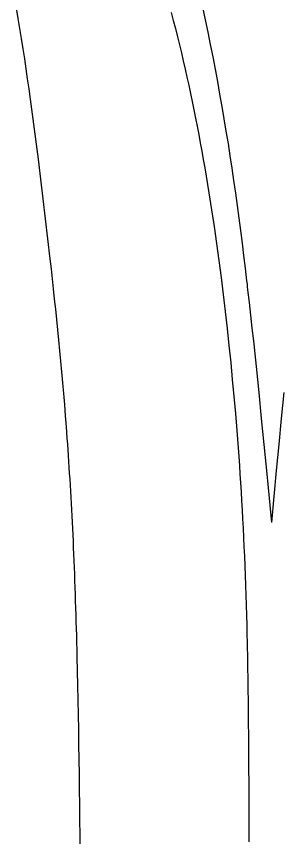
# Model space of a CAD drawing. Extents: x 0 to 279, y 0 to 212.
# Drawn here: x 207.55 to 213.75, y 119.99 to 139.11 of the extents above; entities that cross this region are included whole.
import ezdxf

# ---------------------------------------------------------------- set-up
doc = ezdxf.new("R2010")
doc.units = 0
doc.layers.add('LAYER_1', color=18, linetype='CONTINUOUS')

msp = doc.modelspace()

# ---------------------------------------------------------------- linework, layer by layer
at = {"layer": 'LAYER_1'}
for points in [[(209.038, 119.684), (209.034, 120.042), (209.031, 120.399), (209.027, 120.755), (209.022, 121.109), (209.018, 121.461), (209.013, 121.811), (209.007, 122.16), (209.002, 122.506), (208.996, 122.85), (208.989, 123.191), (208.982, 123.529), (208.975, 123.865), (208.967, 124.198), (208.963, 124.363), (208.959, 124.528), (208.954, 124.692), (208.95, 124.854), (208.945, 125.016), (208.94, 125.178), (208.935, 125.338), (208.93, 125.497), (208.925, 125.656), (208.919, 125.813), (208.913, 125.97), (208.908, 126.125), (208.902, 126.28), (208.895, 126.433), (208.889, 126.586), (208.883, 126.737), (208.876, 126.888), (208.869, 127.037), (208.862, 127.185), (208.855, 127.332), (208.847, 127.478), (208.84, 127.623), (208.832, 127.767), (208.824, 127.91), (208.816, 128.052), (208.808, 128.193), (208.799, 128.332), (208.79, 128.471), (208.782, 128.609), (208.773, 128.746), (208.764, 128.883), (208.754, 129.018), (208.745, 129.152), (208.735, 129.286), (208.725, 129.419), (208.715, 129.551), (208.695, 129.812), (208.674, 130.071), (208.653, 130.327), (208.631, 130.58), (208.609, 130.83), (208.586, 131.079), (208.563, 131.325), (208.539, 131.569), (208.515, 131.811), (208.49, 132.051), (208.465, 132.29), (208.44, 132.528), (208.415, 132.764), (208.389, 132.999), (208.363, 133.233), (208.336, 133.466), (208.283, 133.931), (208.228, 134.394), (208.173, 134.857), (208.117, 135.321), (208.06, 135.785), (208.002, 136.251), (207.941, 136.717), (207.878, 137.184), (207.845, 137.418), (207.811, 137.652), (207.777, 137.886), (207.742, 138.12), (207.705, 138.355), (207.668, 138.59), (207.629, 138.826), (207.589, 139.061), (207.548, 139.297)], [(211.158, 139.199), (211.207, 139.011), (211.256, 138.823), (211.303, 138.635), (211.349, 138.447), (211.394, 138.259), (211.438, 138.071), (211.482, 137.882), (211.524, 137.693), (211.566, 137.504), (211.606, 137.314), (211.646, 137.124), (211.685, 136.933), (211.724, 136.742), (211.761, 136.55), (211.798, 136.358), (211.834, 136.165), (211.87, 135.972), (211.904, 135.778), (211.938, 135.584), (211.972, 135.39), (212.036, 135), (212.098, 134.608), (212.157, 134.216), (212.213, 133.822), (212.267, 133.428), (212.319, 133.033), (212.368, 132.637), (212.415, 132.241), (212.46, 131.845), (212.503, 131.449), (212.544, 131.053), (212.582, 130.657), (212.619, 130.261), (212.654, 129.864), (212.687, 129.464), (212.702, 129.264), (212.717, 129.062), (212.732, 128.86), (212.746, 128.656), (212.76, 128.452), (212.773, 128.246), (212.786, 128.038), (212.799, 127.829), (212.811, 127.619), (212.822, 127.407), (212.833, 127.193), (212.843, 126.977), (212.853, 126.759), (212.863, 126.539), (212.872, 126.317), (212.881, 126.092), (212.889, 125.865), (212.897, 125.635), (212.904, 125.403), (212.911, 125.167), (212.917, 124.929), (212.923, 124.688), (212.926, 124.566), (212.928, 124.443), (212.934, 124.196), (212.938, 123.945), (212.942, 123.692), (212.946, 123.435), (212.95, 123.176), (212.953, 122.914), (212.955, 122.649), (212.958, 122.383), (212.96, 122.113), (212.961, 121.842), (212.963, 121.568), (212.964, 121.293), (212.965, 121.015), (212.965, 120.736), (212.966, 120.455), (212.966, 120.173), (212.966, 119.889)], [(211.886, 139.321), (211.948, 139.032), (212.008, 138.743), (212.067, 138.454), (212.125, 138.166), (212.181, 137.877), (212.235, 137.589), (212.287, 137.301), (212.338, 137.014), (212.388, 136.726), (212.435, 136.438), (212.482, 136.15), (212.527, 135.861), (212.57, 135.573), (212.613, 135.284), (212.654, 134.994), (212.694, 134.705), (212.733, 134.414), (212.772, 134.123), (212.809, 133.832), (212.845, 133.539), (212.881, 133.246), (212.916, 132.952), (212.925, 132.878), (212.929, 132.841), (212.93, 132.832), (212.93, 132.828), (212.931, 132.826), (212.931, 132.824), (212.932, 132.815), (212.94, 132.741), (212.974, 132.446), (213.008, 132.149), (213.041, 131.852), (213.073, 131.553), (213.105, 131.255), (213.136, 130.955), (213.167, 130.655), (213.198, 130.354), (213.258, 129.75), (213.318, 129.145), (213.376, 128.539), (213.492, 127.324)], [(213.786, 130.354), (213.725, 129.75), (213.666, 129.145), (213.607, 128.539), (213.492, 127.324)]]:
    msp.add_lwpolyline(points, dxfattribs=at)

doc.saveas('drawing.dxf')
